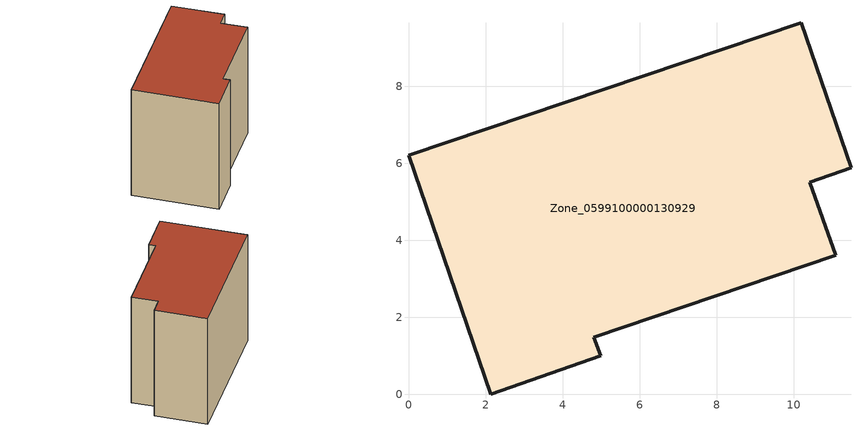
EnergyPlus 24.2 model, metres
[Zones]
Zone_0599100000130929
 floor ground (C_G): 0,6.21 10.2,9.66 11.49,5.89 10.42,5.51 11.1,3.62 4.81,1.48 4.99,1 2.13,0 z0
 wall outside (C_F): 2.13,0 4.99,1 4.81,1.48 11.1,3.62 10.42,5.51 11.49,5.89 10.2,9.66 0,6.21 2.13,0 z0:9.3
 roof outside (C_R): 10.2,9.66 0,6.21 2.13,0 4.99,1 4.81,1.48 11.1,3.62 10.42,5.51 11.49,5.89 z9.3
[BUILDING]
Pand.0599100000130929: North Axis=0; Terrain=City; Loads Convergence Tolerance Value=0.04; Temperature Convergence Tolerance Value=0.4; Solar Distribution=FullExterior; Maximum Number of Warmup Days=25; Minimum Number of Warmup Days=1
[Site:Location]
Rotterdam.The.Hague.AP_ZH_NLD Design_Conditions: Latitude=51.96; Longitude=4.45; Time Zone=1; Elevation=-4.5
[SITE:GROUNDTEMPERATURE:BUILDINGSURFACE]
18, 18, 18, 18, 18, 18, 18, 18, 18, 18, 18, 18
[MATERIAL] Thermal Absorptance=0.9; Solar Absorptance=0.7; Visible Absorptance=0.7
Name | Roughness | Thickness | Conductivity | Density | Specific Heat
G.TC.1946 | MediumSmooth | 0.15 | 1 | 540 | 1210
F.TC.1946 | Rough | 0.3 | 0.857143 | 1920 | 840
R.TC.1946 | MediumRough | 0.2 | 0.909091 | 1500 | 1000
[CONSTRUCTION]
C_G: G.TC.1946
C_F: F.TC.1946
C_R: R.TC.1946
[ZONE]
Zone_0599100000130929: Type=1; Multiplier=1; Ceiling Height=Autocalculate; Volume=Autocalculate; Floor Area=autocalculate; Part of Total Floor Area=Yes
[ZONEINFILTRATION:DESIGNFLOWRATE]
Infil_Zone_0599100000130929: Zone or ZoneList or Space or SpaceList=Zone_0599100000130929; Schedule=AlwaysOn; Design Flow Rate Calculation Method=Flow/Area; Flow Rate per Floor Area=0.003; Constant Term Coefficient=1; Temperature Term Coefficient=0; Velocity Term Coefficient=0; Velocity Squared Term Coefficient=0
[HVACTEMPLATE:ZONE:IDEALLOADSAIRSYSTEM]
Zone_0599100000130929: Maximum Heating Supply Air Temperature=50; Minimum Cooling Supply Air Temperature=13; Maximum Heating Supply Air Humidity Ratio=0.0156; Minimum Cooling Supply Air Humidity Ratio=0.0077; Heating Limit=NoLimit; Cooling Limit=NoLimit; Dehumidification Control Type=ConstantSensibleHeatRatio; Cooling Sensible Heat Ratio=0.7; Dehumidification Setpoint=60; Humidification Control Type=None; Humidification Setpoint=30; Outdoor Air Method=None; Outdoor Air Flow Rate per Person=0.00944; Outdoor Air Flow Rate per Zone Floor Area=0; Outdoor Air Flow Rate per Zone=0; Demand Controlled Ventilation Type=None; Outdoor Air Economizer Type=NoEconomizer; Heat Recovery Type=None; Sensible Heat Recovery Effectiveness=0.7; Latent Heat Recovery Effectiveness=0.65
[ZONECONTROL:THERMOSTAT]
ThermostatControl_Zone_0599100000130929: Zone or ZoneList=Zone_0599100000130929; Control Type Schedule=DualSetpointControlType; Control 1=Thermostat_Zone_0599100000130929; Temperature Difference Between Cutout And Setpoint=0
[THERMOSTATSETPOINT:DUALSETPOINT]
Thermostat_Zone_0599100000130929: Heating Setpoint Temperature Schedule=HeatingSetpoint_Zone_0599100000130929; Cooling Setpoint Temperature Schedule=CoolingSetpoint_Zone_0599100000130929
[SCHEDULE:COMPACT]
HeatingSetpoint_Zone_0599100000130929: Through: 12/31, For: AllDays, Until: 24:00, 21
CoolingSetpoint_Zone_0599100000130929: Through: 12/31, For: AllDays, Until: 24:00, 24
DualSetpointControlType: Through: 12/31, For: AllDays, Until: 24:00, 4
AlwaysOn: Through: 12/31, For: AllDays, Until: 24:00, 1
